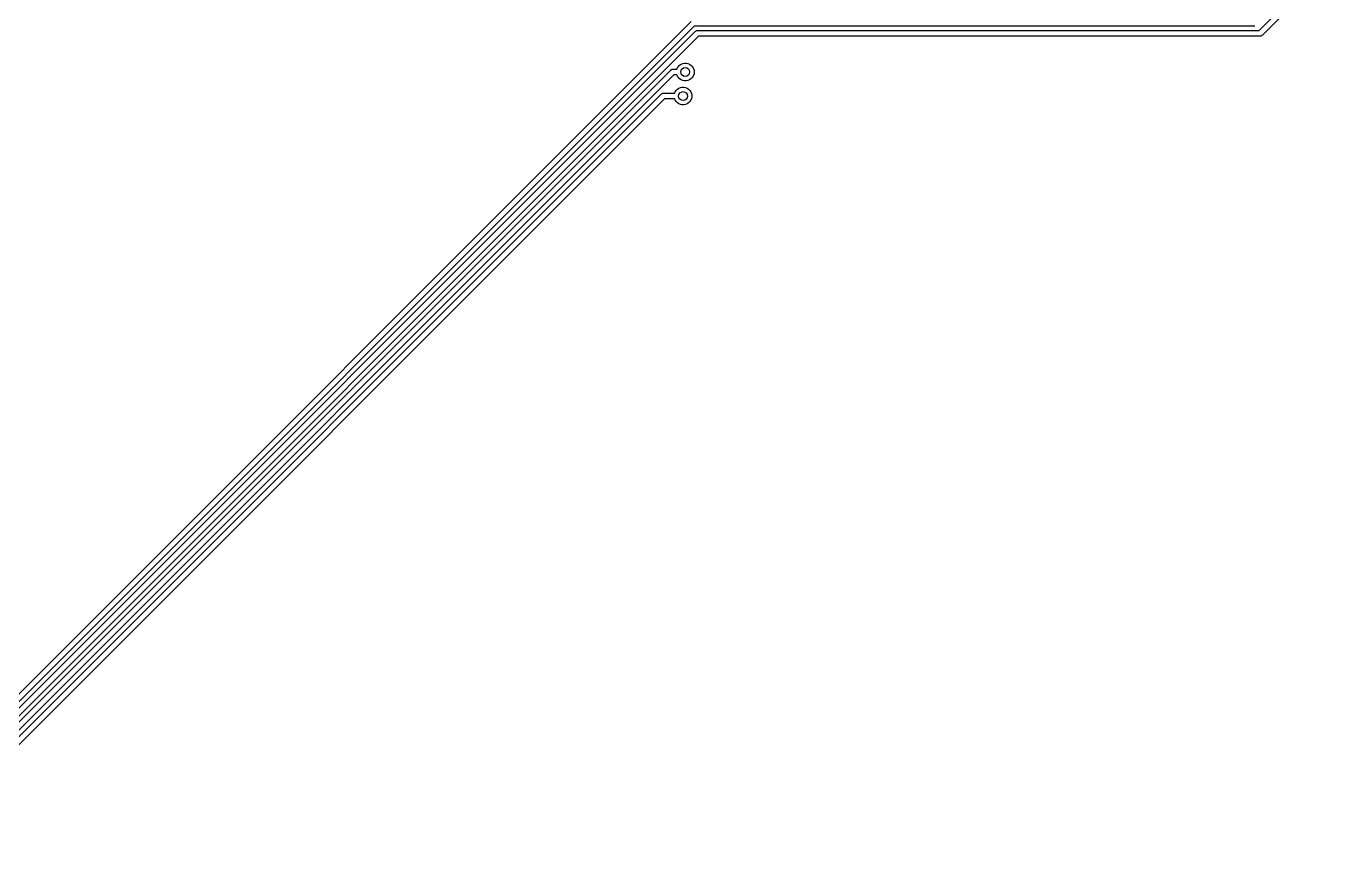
# Model space of a CAD drawing. Extents: x 0.3 to 11, y -13.3 to 4.6.
# Drawn here: x 7.246 to 9.586, y -12.591 to -11.108 of the extents above; entities that cross this region are included whole.
import ezdxf

# ---------------------------------------------------------------- set-up
doc = ezdxf.new("R2010")
doc.units = 0
doc.header["$MEASUREMENT"] = 0
doc.layers.add('BLACK', color=7, linetype='CONTINUOUS')

msp = doc.modelspace()

# ---------------------------------------------------------------- linework, layer by layer
at = {"layer": 'BLACK', "linetype": 'CONTINUOUS'}
for p, q in [((9.45383, -11.1159), (9.74747, -10.8222)), ((9.75325, -10.8306), (9.45961, -11.1242)), ((6.95105, -12.5854), (8.4368, -11.0996)), ((8.44258, -11.108), (6.95942, -12.5912)), ((9.44504, -11.108), (8.44258, -11.108)), ((9.44528, -11.108), (9.44504, -11.108)), ((9.44553, -11.108), (9.44528, -11.108)), ((9.44626, -11.1079), (9.44553, -11.108)), ((7.03092, -12.5308), (8.44421, -11.1175)), ((8.44999, -11.1259), (7.03928, -12.5366)), ((8.44421, -11.1175), (8.44436, -11.1173)), ((8.44436, -11.1173), (8.44512, -11.1167)), ((8.44512, -11.1167), (8.44599, -11.1162)), ((8.44599, -11.1162), (8.44694, -11.1159)), ((8.44694, -11.1159), (8.44767, -11.1159)), ((8.44767, -11.1159), (8.44792, -11.1158)), ((8.44792, -11.1158), (8.44816, -11.1159)), ((8.44816, -11.1159), (9.45383, -11.1159)), ((9.45566, -11.1259), (8.44999, -11.1259)), ((9.45591, -11.1259), (9.45566, -11.1259)), ((9.45615, -11.1259), (9.45591, -11.1259)), ((9.45689, -11.1258), (9.45615, -11.1259)), ((9.45783, -11.1255), (9.45689, -11.1258)), ((9.4587, -11.125), (9.45783, -11.1255)), ((9.45946, -11.1244), (9.4587, -11.125)), ((9.45961, -11.1242), (9.45946, -11.1244)), ((8.41242, -11.1825), (8.41414, -11.1799)), ((8.41414, -11.1799), (8.41633, -11.1777)), ((8.41633, -11.1777), (8.41891, -11.176)), ((8.41891, -11.176), (8.42178, -11.1748)), ((8.42178, -11.1748), (8.42482, -11.1742)), ((8.42482, -11.1742), (8.42792, -11.1742)), ((8.42792, -11.1742), (8.43097, -11.1748)), ((8.43097, -11.1748), (8.43383, -11.176)), ((8.43383, -11.176), (8.43641, -11.1777)), ((8.43641, -11.1777), (8.4386, -11.1799)), ((8.4386, -11.1799), (8.44033, -11.1825)), ((7.11078, -12.4762), (8.40039, -11.1866)), ((8.40617, -11.195), (7.11914, -12.482)), ((8.40039, -11.1866), (8.40055, -11.1864)), ((8.40055, -11.1864), (8.40131, -11.1858)), ((8.40131, -11.1858), (8.40218, -11.1853)), ((8.40218, -11.1853), (8.40312, -11.185)), ((8.40312, -11.185), (8.40386, -11.185)), ((8.40386, -11.185), (8.4041, -11.1849)), ((8.4041, -11.1849), (8.40435, -11.185)), ((8.40435, -11.185), (8.4114, -11.185)), ((8.4114, -11.195), (8.40617, -11.195)), ((8.4114, -11.185), (8.41242, -11.1825)), ((8.41242, -11.1974), (8.4114, -11.195)), ((8.41414, -11.2), (8.41242, -11.1974)), ((8.41633, -11.2022), (8.41414, -11.2)), ((8.41891, -11.2039), (8.41633, -11.2022)), ((8.42178, -11.2051), (8.41891, -11.2039)), ((8.42482, -11.2057), (8.42178, -11.2051)), ((8.43097, -11.2051), (8.42792, -11.2057)), ((8.43383, -11.2039), (8.43097, -11.2051)), ((8.43641, -11.2022), (8.43383, -11.2039)), ((8.4386, -11.2), (8.43641, -11.2022)), ((8.44033, -11.1974), (8.4386, -11.2)), ((8.44033, -11.1825), (8.44151, -11.1854)), ((8.44151, -11.1946), (8.44033, -11.1974)), ((8.44151, -11.1854), (8.44212, -11.1884)), ((8.44212, -11.1915), (8.44151, -11.1946)), ((8.44212, -11.1884), (8.44212, -11.1915)), ((8.38422, -11.2289), (8.38509, -11.2284)), ((8.38509, -11.2284), (8.38603, -11.2281)), ((8.38603, -11.2281), (8.38676, -11.2281)), ((8.38676, -11.2281), (8.38701, -11.228)), ((8.38676, -11.2281), (8.38676, -11.2281)), ((8.38701, -11.228), (8.38725, -11.2281)), ((8.38725, -11.2281), (8.40747, -11.2281)), ((8.40747, -11.2281), (8.40849, -11.2256)), ((8.40849, -11.2256), (8.41021, -11.223)), ((8.41021, -11.223), (8.4124, -11.2208)), ((8.4124, -11.2208), (8.41498, -11.2191)), ((8.41498, -11.2191), (8.41785, -11.2179)), ((8.41785, -11.2179), (8.42089, -11.2173)), ((8.42089, -11.2173), (8.42399, -11.2173)), ((8.42399, -11.2173), (8.42703, -11.2179)), ((8.42792, -11.2057), (8.42482, -11.2057)), ((8.42703, -11.2179), (8.4299, -11.2191)), ((8.4299, -11.2191), (8.43248, -11.2208)), ((8.43248, -11.2208), (8.43467, -11.223)), ((8.43467, -11.223), (8.4364, -11.2256)), ((8.4364, -11.2256), (8.43758, -11.2285)), ((7.19064, -12.4224), (8.3833, -11.2297)), ((8.38908, -11.2381), (7.19901, -12.4281)), ((8.3833, -11.2297), (8.38346, -11.2295)), ((8.38346, -11.2295), (8.38422, -11.2289)), ((8.40747, -11.2381), (8.38908, -11.2381)), ((8.40849, -11.2405), (8.40747, -11.2381)), ((8.41021, -11.2431), (8.40849, -11.2405)), ((8.4124, -11.2453), (8.41021, -11.2431)), ((8.41498, -11.247), (8.4124, -11.2453)), ((8.41785, -11.2482), (8.41498, -11.247)), ((8.42089, -11.2488), (8.41785, -11.2482)), ((8.42399, -11.2488), (8.42089, -11.2488)), ((8.42703, -11.2482), (8.42399, -11.2488)), ((8.4299, -11.247), (8.42703, -11.2482)), ((8.43248, -11.2453), (8.4299, -11.247)), ((8.43467, -11.2431), (8.43248, -11.2453)), ((8.4364, -11.2405), (8.43467, -11.2431)), ((8.43758, -11.2377), (8.4364, -11.2405)), ((8.43758, -11.2285), (8.43819, -11.2315)), ((8.43819, -11.2346), (8.43758, -11.2377)), ((8.43819, -11.2315), (8.43819, -11.2346))]:
    msp.add_line(p, q, dxfattribs=at)
at = {"layer": 'BLACK'}
for centre in [(8.42637, -11.19), (8.42244, -11.2331)]:
    msp.add_circle(centre, 0.00787, dxfattribs=at)

doc.saveas('drawing.dxf')
